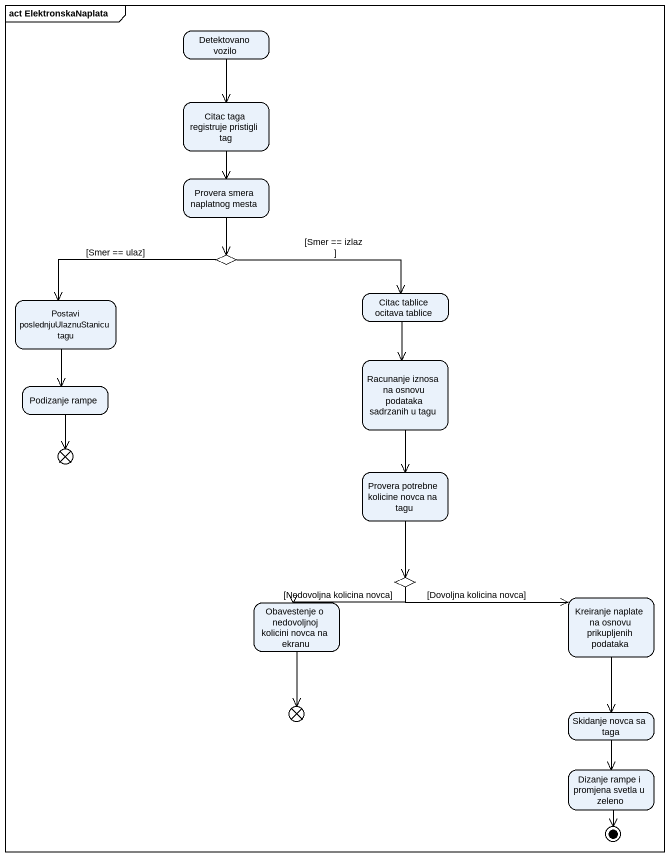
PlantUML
@startuml
mainframe act ElektronskaNaplata
hide empty description
state "Detektovano vozilo" as Detektovano_vozilo
state "Citac taga registruje pristigli tag" as Citac_taga_registruje
state "Provera smera naplatnog mesta" as Provera_smera_naplatnog
state choice1 <<choice>>
state "Postavi poslednjuUlaznuStanicu tagu" as Postavi_poslednjuUlaznuStani
state "Citac tablice ocitava tablice" as Citac_tablice_ocitava
state "Racunanje iznosa na osnovu podataka sadrzanih u tagu" as Racunanje_iznosa_na_osnovu
state "Podizanje rampe" as Podizanje_rampe
state flowfinal1 <<end>>
state "Provera potrebne kolicine novca na tagu" as Provera_potrebne_kolicine
state choice2 <<choice>>
state "Obavestenje o nedovoljnoj kolicini novca na ekranu" as Obavestenje_o_nedovoljnoj
state "Kreiranje naplate na osnovu prikupljenih podataka" as Kreiranje_naplate_na_osnovu
state flowfinal2 <<end>>
state "Skidanje novca sa taga" as Skidanje_novca_sa_taga
state "Dizanje rampe i promjena svetla u zeleno" as Dizanje_rampe_i_promjena
Detektovano_vozilo --> Citac_taga_registruje
Citac_taga_registruje --> Provera_smera_naplatnog
Provera_smera_naplatnog --> choice1
choice1 -left-> Postavi_poslednjuUlaznuStani : [Smer == ulaz]
choice1 -right-> Citac_tablice_ocitava : [Smer == izlaz ]
Postavi_poslednjuUlaznuStani --> Podizanje_rampe
Citac_tablice_ocitava --> Racunanje_iznosa_na_osnovu
Racunanje_iznosa_na_osnovu --> Provera_potrebne_kolicine
Podizanje_rampe --> flowfinal1
Provera_potrebne_kolicine --> choice2
choice2 -left-> Obavestenje_o_nedovoljnoj : [Nedovoljna kolicina novca]
choice2 -right-> Kreiranje_naplate_na_osnovu : [Dovoljna kolicina novca]
Obavestenje_o_nedovoljnoj --> flowfinal2
Kreiranje_naplate_na_osnovu --> Skidanje_novca_sa_taga
Skidanje_novca_sa_taga --> Dizanje_rampe_i_promjena
Dizanje_rampe_i_promjena --> [*]
@enduml
